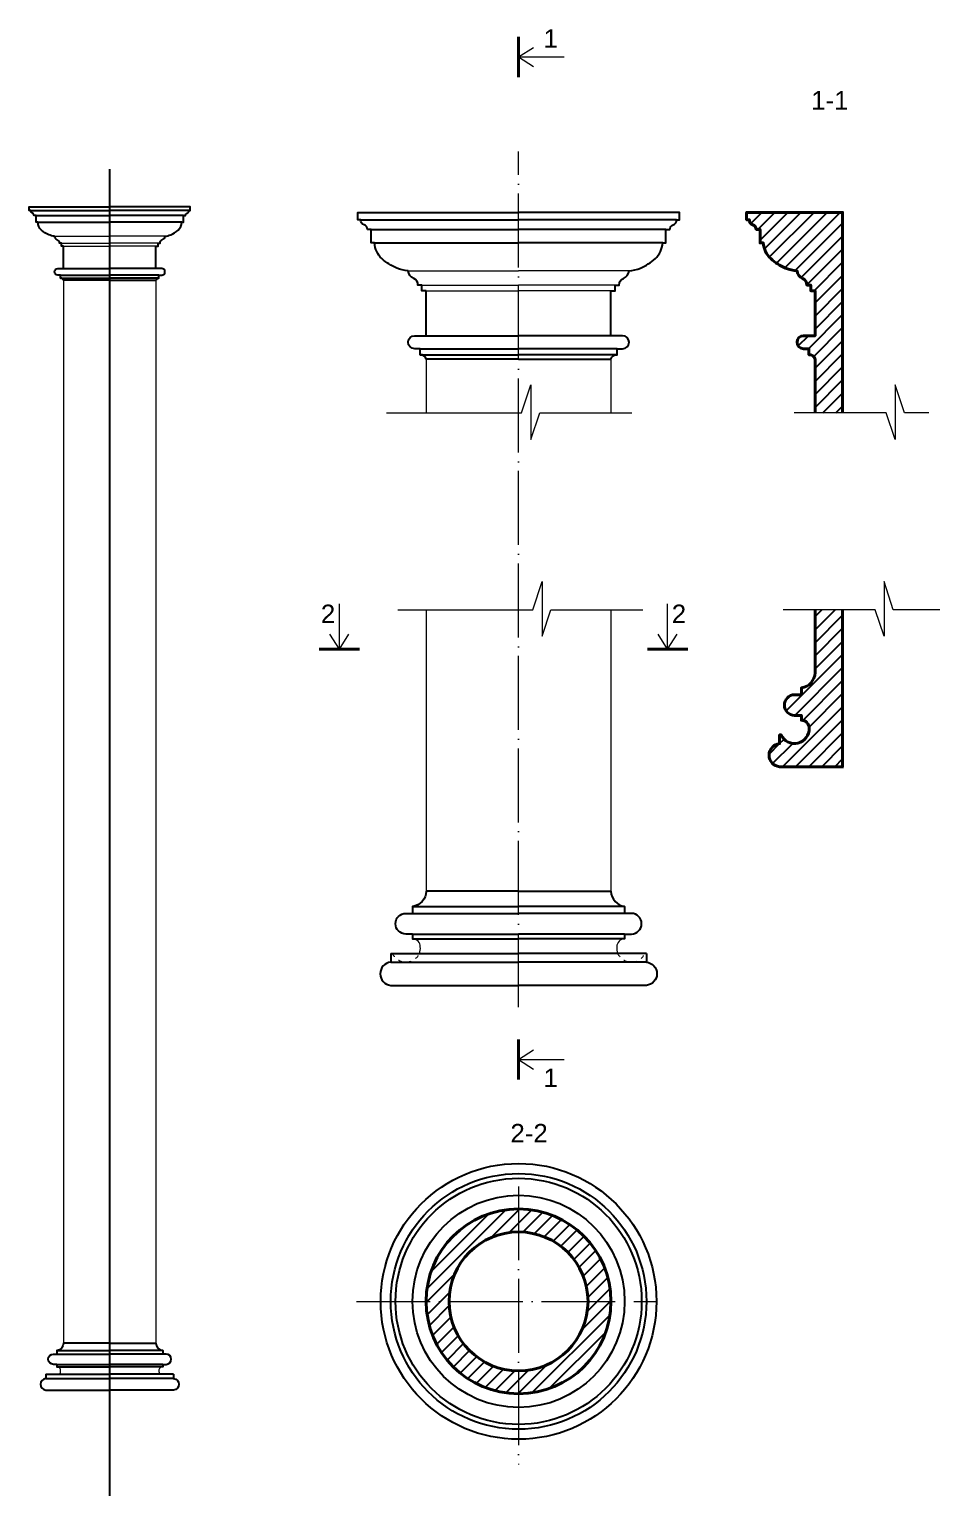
# Model space of a CAD drawing. Header units: millimetres. Extents: x 542654 to 551203, y 315718 to 321804.
# Drawn here: x 549651 to 551128, y 316109 to 318488 of the extents above; entities that cross this region are included whole.
import ezdxf

# ---------------------------------------------------------------- set-up
doc = ezdxf.new("R2010")
doc.units = ezdxf.units.MM
doc.linetypes.add('ACAD_ISO03W100', pattern=[30, 12, -18])
doc.linetypes.add('ACAD_ISO04W100', pattern=[30, 24, -3, 0, -3])
doc.layers.add('cad-block.com', color=250, linetype='Continuous')
doc.styles.get("Standard").update_dxf_attribs({"font": 'arial.ttf'})
pattern_1 = [(44.99999999999999, (548379.5309868639, 314776.7124006828), (-10.60660171779821, 10.60660171779821), [])]

msp = doc.modelspace()

# ---------------------------------------------------------------- hatches: boundary and pattern name
at = {"layer": 'cad-block.com', "true_color": 0x000000}
h = msp.add_hatch(dxfattribs=at)
h.set_pattern_fill('ANSI31', color=18, scale=120, style=0)
h.set_pattern_definition(pattern_1)
edge = h.paths.add_edge_path()
edge.add_line((550925.9904175821, 317865.9847161077), (550970.746041469, 317865.9847161077))
edge.add_line((550970.746041469, 317865.9847161077), (550970.746041469, 318191.3277829603))
edge.add_line((550970.746041469, 318191.3277829603), (550814.9083264087, 318191.3277829603))
edge.add_line((550814.9083264088, 318191.3277829603), (550814.9083264088, 318179.3537071706))
edge.add_line((550814.9083264088, 318179.3537071706), (550819.4642384505, 318179.3537071706))
edge.add_arc((550827.2589291326, 318178.8467036603), 7.811162230428955, 176.2784542733687, 254.4566158206105)
edge.add_arc((550822.069718862, 318163.4135143895), 8.49219259755577, 2.8263908369328874, 68.6183675359818, ccw=False)
edge.add_line((550830.5515809692, 318163.8322628923), (550836.7668284595, 318163.8322628923))
edge.add_line((550836.7668284595, 318163.8322628923), (550836.7668284595, 318141.7565877453))
edge.add_line((550836.7668284595, 318141.7565877453), (550842.0769345379, 318141.7565877453))
edge.add_arc((550881.4060664335, 318144.6440259335), 39.43498338988071, 184.198967255358, 226.0030097427098)
edge.add_arc((550914.6761352627, 318185.7562301834), 92.23616562258186, 228.8763803851018, 246.7095346581326)
edge.add_arc((550901.4639049384, 318155.0690942736), 58.82563833848103, 246.7116057773587, 265.4221889053119)
edge.add_arc((550911.6765284219, 318098.0961179261), 15.00035973688085, 186.3728113184467, 246.8852837549376)
edge.add_arc((550901.2918620919, 318073.7669259962), 11.45244493011813, -1.5637540581649887, 66.88528375381219, ccw=False)
edge.add_line((550912.7400418859, 318073.4543971481), (550919.0519143074, 318073.4543971481))
edge.add_line((550919.0519143074, 318073.4543971481), (550919.0519143074, 318064.190444408))
edge.add_line((550919.0519143074, 318064.1904444079), (550925.9904175821, 318064.1904444079))
edge.add_line((550925.9904175821, 318064.1904444079), (550925.9904175821, 317991.2980148781))
edge.add_line((550925.9904175821, 317991.2980148781), (550907.3867415157, 317991.2980148781))
edge.add_arc((550907.3867415157, 317980.6801337273), 10.61788115075324, 90, 270)
edge.add_line((550907.3867415157, 317970.0622525766), (550916.1941505371, 317970.0622525766))
edge.add_line((550916.1941505373, 317970.0622525766), (550916.1941505373, 317960.3544818652))
edge.add_arc((550917.0286360044, 317951.1934780201), 9.198932407974343, 13.038231896166508, 95.2047688201875, ccw=False)
edge.add_line((550925.9904175821, 317953.2687679757), (550925.9904175821, 317865.9847161077))
h = msp.add_hatch(dxfattribs=at)
h.set_pattern_fill('ANSI31', color=18, scale=120, style=0)
h.set_pattern_definition(pattern_1)
edge = h.paths.add_edge_path()
edge.add_line((550970.746041469, 317291.7342432069), (550970.746041469, 317546.5800653088))
edge.add_line((550970.746041469, 317546.5800653088), (550925.9904175821, 317546.5800653088))
edge.add_line((550925.9904175821, 317546.5800653088), (550925.9904175821, 317444.3504092909))
edge.add_arc((550900.3620888055, 317444.9872060508), 25.63623892056449, 277.8223232280309, 358.5766430119481, ccw=False)
edge.add_line((550903.8512212019, 317419.5895151889), (550903.8512212019, 317408.5308249012))
edge.add_line((550903.8512212019, 317408.5308249012), (550892.8506258132, 317408.5308249012))
edge.add_arc((550893.00438172, 317391.7810080863), 16.75052250567932, 90.52593513139252, 269.4740648686075)
edge.add_line((550892.8506258131, 317375.0311912713), (550903.8512212018, 317375.0311912713))
edge.add_line((550903.8512212019, 317375.0311912713), (550903.8512212019, 317367.1414306926))
edge.add_arc((550903.8512212019, 317354.500358261), 12.64107243160252, -0.893281924115513, 89.99999999999761, ccw=False)
edge.add_arc((550892.7091715141, 317353.2492131445), 23.80493409079363, -155.23497923360367, 2.537856364882714, ccw=False)
edge.add_line((550871.0934966077, 317343.2773785384), (550868.5555338975, 317343.2773785384))
edge.add_line((550868.5555338975, 317343.2773785384), (550868.5555338975, 317329.218213398))
edge.add_arc((550870.2084454622, 317310.4762283024), 18.81473151446736, 95.04004551486472, 264.9599544851353)
edge.add_line((550868.5555338975, 317291.7342432069), (550972.2729757398, 317291.7342432069))
h = msp.add_hatch(dxfattribs=at)
h.set_pattern_fill('ANSI31', color=18, scale=120, style=0)
h.set_pattern_definition([(44.99999999999999, (548379.5309868639, 314421.9024031026), (-10.60660171779821, 10.60660171779821), [])])
edge = h.paths.add_edge_path()
edge.add_arc((550444.8716317721, 316424.0477179346), 150, 0, 360)
edge = h.paths.add_edge_path(flags=16)
edge.add_arc((550444.8716317721, 316424.0477179346), 112.707213716756, 0, 360)

# ---------------------------------------------------------------- linework, layer by layer
at = {"layer": 'cad-block.com', "color": 18, "lineweight": 40, "true_color": 0x000000}
for points in [[(550444.8716317721, 318411.033376392), (550444.8716317721, 318476.2002658761)], [(550970.746041469, 317291.7342432069), (550970.746041469, 317546.5800653088)], [(550121.4499689761, 317482.6358636647), (550186.6168584602, 317482.6358636647)], [(550719.3446130042, 317482.6358636647), (550654.1777235201, 317482.6358636647)], [(550444.8716317721, 316849.2412499879), (550444.8716317721, 316784.0743605037)]]:
    msp.add_lwpolyline(points, dxfattribs=at)
at = {"layer": 'cad-block.com', "color": 18, "lineweight": 15, "true_color": 0x000000}
for points in [[(550444.8716317721, 318443.6168211341), (550469.0980921421, 318459.2006272993)], [(550444.8716317721, 318443.6168211341), (550518.6006382304, 318443.6168211341)], [(550444.8716317721, 318443.6168211341), (550469.0980921421, 318428.0330149689)], [(549691.7447023363, 318152.7122039594), (549781.3554809447, 318152.7122039594)], [(549870.9662595532, 318152.7122039594), (549781.3554809447, 318152.7122039594)], [(549702.8862293074, 318141.2238436227), (549781.3554809447, 318141.2238436227)], [(549706.3554809447, 318136.5918672527), (549781.3554809447, 318136.5918672527)], [(549859.8247325821, 318141.2238436227), (549781.3554809447, 318141.2238436227)], [(549856.3554809447, 318136.5918672527), (549781.3554809447, 318136.5918672527)], [(549706.3554809447, 318081.1310290365), (549706.3554809447, 316356.4686195708)], [(549856.3554809447, 318081.1310290365), (549856.3554809447, 316356.4686195708)], [(550265.6500745552, 318096.4311178215), (550444.8716317721, 318096.4311178215)], [(550624.093188989, 318096.4311178215), (550444.8716317721, 318096.4311178215)], [(550287.9331284974, 318073.4543971481), (550444.8716317721, 318073.4543971481)], [(550294.8716317721, 318064.1904444079), (550444.8716317721, 318064.1904444079)], [(550601.8101350468, 318073.4543971481), (550444.8716317721, 318073.4543971481)], [(550594.8716317721, 318064.1904444079), (550444.8716317721, 318064.1904444079)], [(550294.8716317721, 317953.2687679757), (550294.8716317721, 317865.9847161077)], [(550594.8716317721, 317953.2687679757), (550594.8716317721, 317865.9847161077)], [(550154.0334137181, 317482.6358636647), (550154.0334137181, 317556.3648701231)], [(550686.7611682622, 317482.6358636647), (550686.7611682622, 317556.3648701231)], [(550294.8716317721, 317546.5800653088), (550294.8716317721, 317089.5404117106)], [(550594.8716317721, 317546.5800653088), (550594.8716317721, 317089.5404117106)], [(550154.0334137181, 317482.6358636647), (550138.449607553, 317506.8623240348)], [(550154.0334137181, 317482.6358636647), (550169.6172198834, 317506.8623240348)], [(550686.7611682622, 317482.6358636647), (550671.177362097, 317506.8623240348)], [(550686.7611682622, 317482.6358636647), (550702.3449744274, 317506.8623240348)], [(550444.8716317721, 316816.6578052458), (550469.0980921421, 316832.241611411)], [(550444.8716317721, 316816.6578052458), (550518.6006382304, 316816.6578052458)], [(550444.8716317721, 316816.6578052458), (550469.0980921421, 316801.0739990805)]]:
    msp.add_lwpolyline(points, dxfattribs=at)
at = {"layer": 'cad-block.com', "color": 18, "linetype": 'ACAD_ISO04W100', "lineweight": 15, "ltscale": 5, "true_color": 0x000000}
for points in [[(550444.8716317721, 316901.2607806489), (550444.8716317721, 318289.9929701714)], [(550444.8716317721, 316610.7064173989), (550444.8716317721, 316159.281594724)], [(550181.63239131, 316424.0477179346), (550668.5881290202, 316424.0477179346)]]:
    msp.add_lwpolyline(points, dxfattribs=at)
at = {"layer": 'cad-block.com', "color": 18, "true_color": 0x000000}
for points in [[(549781.3554809447, 316108.7132585447), (549781.3554809447, 318261.5657580413)], [(549653.2940164363, 318194.173498634), (549650.814435358, 318194.173498634), (549650.814435358, 318200.1605365288), (549781.3554809447, 318200.1605365288)], [(549909.416945453, 318194.173498634), (549911.8965265314, 318194.173498634), (549911.8965265314, 318200.1605365288), (549781.3554809447, 318200.1605365288)], [(549664.3987394226, 318175.3749389213), (549661.7436863834, 318175.3749389213), (549661.7436863834, 318186.4127764948)], [(549661.7436863834, 318186.4127764948), (549781.3554809447, 318186.4127764948)], [(549664.3987394226, 318175.3749389213), (549781.3554809447, 318175.3749389213)], [(549900.967275506, 318186.4127764948), (549781.3554809447, 318186.4127764948)], [(549898.3122224669, 318175.3749389213), (549781.3554809447, 318175.3749389213)], [(549898.3122224669, 318175.3749389213), (549900.967275506, 318175.3749389213), (549900.967275506, 318186.4127764948)], [(550188.7487027554, 318179.3537071706), (550183.7895405988, 318179.3537071706), (550183.7895405988, 318191.3277829603), (550444.8716317721, 318191.3277829603)], [(550700.9945607889, 318179.3537071706), (550705.9537229454, 318179.3537071706), (550705.9537229454, 318191.3277829603), (550444.8716317721, 318191.3277829603)], [(550210.9581487278, 318141.7565877453), (550205.6480426495, 318141.7565877453), (550205.6480426495, 318163.8322628923)], [(550205.6480426495, 318163.8322628923), (550444.8716317721, 318163.8322628923)], [(550684.0952208948, 318163.8322628923), (550444.8716317721, 318163.8322628923)], [(550678.7851148164, 318141.7565877453), (550684.0952208948, 318141.7565877453), (550684.0952208948, 318163.8322628923)], [(549706.3554809447, 318136.5918672527), (549702.8862293074, 318136.5918672527), (549702.8862293074, 318141.2238436227), (549699.7302930966, 318141.2238436227), (549699.7302930966, 318141.5363724707)], [(549706.3554809447, 318100.1456524877), (549706.3554809447, 318136.5918672527)], [(549856.3554809447, 318136.5918672527), (549859.8247325821, 318136.5918672527), (549859.8247325821, 318141.2238436227), (549862.9806687929, 318141.2238436227), (549862.9806687929, 318141.5363724707)], [(549856.3554809447, 318100.1456524877), (549856.3554809447, 318136.5918672527)], [(550210.9581487278, 318141.7565877453), (550444.8716317721, 318141.7565877453)], [(550678.7851148164, 318141.7565877453), (550444.8716317721, 318141.7565877453)], [(549701.4573474223, 318089.527771337), (549781.3554809447, 318089.527771337)], [(549701.4573474223, 318084.6738859813), (549781.3554809447, 318084.6738859813)], [(549781.3554809447, 318081.1310290365), (549706.3554809447, 318081.1310290365)], [(549781.3554809447, 318081.1310290365), (549706.3554809447, 318081.1310290365)], [(549861.2536144672, 318089.527771337), (549781.3554809447, 318089.527771337)], [(549861.2536144672, 318084.6738859813), (549781.3554809447, 318084.6738859813)], [(549781.3554809447, 318081.1310290365), (549856.3554809447, 318081.1310290365)], [(549781.3554809447, 318081.1310290365), (549856.3554809447, 318081.1310290365)], [(550294.8716317721, 318064.1904444079), (550287.9331284974, 318064.1904444079), (550287.9331284974, 318073.4543971481), (550281.6212560758, 318073.4543971481), (550281.6212560758, 318074.0794548441)], [(550294.8716317721, 317991.2980148781), (550294.8716317721, 318064.1904444079)], [(550594.8716317721, 318064.1904444079), (550601.8101350468, 318064.1904444079), (550601.8101350468, 318073.4543971481), (550608.1220074684, 318073.4543971481), (550608.1220074684, 318074.0794548441)], [(550594.8716317721, 317991.2980148781), (550594.8716317721, 318064.1904444079)], [(550285.0753647272, 317970.0622525766), (550444.8716317721, 317970.0622525766)], [(550285.0753647272, 317960.3544818652), (550444.8716317721, 317960.3544818652)], [(550604.667898817, 317970.0622525766), (550444.8716317721, 317970.0622525766)], [(550604.667898817, 317960.3544818652), (550444.8716317721, 317960.3544818652)], [(550916.1941505373, 317960.3544818652), (550917.8631214716, 317960.3544818652)], [(550444.8716317721, 317953.2687679757), (550294.8716317721, 317953.2687679757)], [(550444.8716317721, 317953.2687679757), (550294.8716317721, 317953.2687679757)], [(550444.8716317721, 317953.2687679757), (550594.8716317721, 317953.2687679757)], [(550444.8716317721, 317953.2687679757), (550594.8716317721, 317953.2687679757)], [(550444.8716317721, 317089.5404117106), (550294.8716317721, 317089.5404117106)], [(550444.8716317721, 317089.5404117106), (550294.8716317721, 317089.5404117106)], [(550444.8716317721, 317089.5404117106), (550594.8716317721, 317089.5404117106)], [(550444.8716317721, 317089.5404117106), (550594.8716317721, 317089.5404117106)], [(550272.7324353919, 317064.7795176088), (550272.7324353919, 317053.7208273211)], [(550617.0108281523, 317064.7795176088), (550617.0108281523, 317053.7208273211)], [(550272.7324353919, 317053.7208273211), (550444.8716317721, 317053.7208273211)], [(550617.0108281523, 317053.7208273211), (550444.8716317721, 317053.7208273211)], [(550272.7324353919, 317020.2211936911), (550272.7324353919, 317012.3314331124), (550444.8716317721, 317012.3314331124)], [(550272.7324353919, 317020.2211936911), (550444.8716317721, 317020.2211936911)], [(550617.0108281523, 317020.2211936911), (550617.0108281523, 317012.3314331124), (550444.8716317721, 317012.3314331124)], [(550617.0108281523, 317020.2211936911), (550444.8716317721, 317020.2211936911)], [(550237.4367480874, 316988.4673809582), (550444.8716317721, 316988.4673809582)], [(550652.3065154568, 316988.4673809582), (550444.8716317721, 316988.4673809582)], [(550237.4367480874, 316974.4082158177), (550444.8716317721, 316974.4082158177)], [(550652.3065154568, 316974.4082158177), (550444.8716317721, 316974.4082158177)], [(549695.2858827546, 316344.0881725199), (549695.2858827546, 316338.558827376)], [(549781.3554809447, 316356.4686195708), (549706.3554809447, 316356.4686195708)], [(549781.3554809447, 316356.4686195708), (549706.3554809447, 316356.4686195708)], [(549781.3554809447, 316356.4686195708), (549856.3554809447, 316356.4686195708)], [(549781.3554809447, 316356.4686195708), (549856.3554809447, 316356.4686195708)], [(549867.4250791349, 316344.0881725199), (549867.4250791349, 316338.558827376)], [(549695.2858827546, 316338.558827376), (549781.3554809447, 316338.558827376)], [(549695.2858827546, 316321.809010561), (549695.2858827546, 316317.8641302717), (549781.3554809447, 316317.8641302717)], [(549695.2858827546, 316321.809010561), (549781.3554809447, 316321.809010561)], [(549867.4250791349, 316338.558827376), (549781.3554809447, 316338.558827376)], [(549867.4250791349, 316321.809010561), (549867.4250791349, 316317.8641302717), (549781.3554809447, 316317.8641302717)], [(549867.4250791349, 316321.809010561), (549781.3554809447, 316321.809010561)], [(549677.6380391024, 316305.9321041946), (549781.3554809447, 316305.9321041946)], [(549677.6380391024, 316298.9025216243), (549781.3554809447, 316298.9025216243)], [(549885.072922787, 316305.9321041946), (549781.3554809447, 316305.9321041946)], [(549885.072922787, 316298.9025216243), (549781.3554809447, 316298.9025216243)]]:
    msp.add_lwpolyline(points, dxfattribs=at)
for points in [[(549661.7436863834, 318186.4127764948), (549658.6360626383, 318186.4127764948, 0.2952264457649773), (549655.9431661266, 318190.1572513598, -0.3549936729796848), (549653.0923913788, 318194.173498634), (549781.3554809447, 318194.173498634)], [(549691.7447023363, 318152.7122039594, -0.08182218645778037), (549682.4635884707, 318155.0147388149, -0.07796923762923412), (549670.3671298011, 318162.6343619978, -0.184454788275042), (549664.3987394226, 318175.3749389213, -3.045706694683158)], [(549900.967275506, 318186.4127764948), (549904.0748992512, 318186.4127764948, -0.2952264457649773), (549906.7677957629, 318190.1572513598, 0.3549936729796848), (549909.6185705105, 318194.173498634), (549781.3554809447, 318194.173498634)], [(549870.9662595532, 318152.7122039594, 0.08182218645778037), (549880.2473734188, 318155.0147388149, 0.07796923762923412), (549892.3438320883, 318162.6343619978, 0.184454788275042), (549898.3122224669, 318175.3749389213, 3.045706694683158)], [(550205.6480426495, 318163.8322628923), (550199.4327951592, 318163.8322628923, 0.2952264457649773), (550194.0470021358, 318171.3212126224, -0.3549936729796848), (550188.3454526404, 318179.3537071706), (550444.8716317721, 318179.3537071706)], [(550684.0952208948, 318163.8322628923), (550690.310468385, 318163.8322628923, -0.2952264457649773), (550695.6962614084, 318171.3212126224, 0.3549936729796848), (550701.3978109038, 318179.3537071706), (550444.8716317721, 318179.3537071706)], [(549702.8862293074, 318136.5918672527), (549702.8862293074, 318141.2238436227), (549699.7302930966, 318141.2238436227, 0.3078744033449441), (549696.2541655756, 318146.64663336, -0.2703472596057626), (549691.7447023363, 318152.7122039594, -3.727519626517962)], [(549859.8247325821, 318136.5918672527), (549859.8247325821, 318141.2238436227), (549862.9806687929, 318141.2238436227, -0.3078744033449441), (549866.4567963138, 318146.64663336, 0.2703472596057626), (549870.9662595532, 318152.7122039594, 3.727519626517962)], [(550265.6500745552, 318096.4311178215, -0.08182218645778037), (550247.087846824, 318101.0361875325, -0.07796923762923412), (550222.8949294849, 318116.2754338983, -0.184454788275042), (550210.9581487278, 318141.7565877453, -3.045706694683158)], [(550624.093188989, 318096.4311178215, 0.08182218645778037), (550642.6554167202, 318101.0361875325, 0.07796923762923412), (550666.8483340594, 318116.2754338983, 0.184454788275042), (550678.7851148164, 318141.7565877453, 3.045706694683158)], [(549706.3554809447, 318081.1310290365, 0.3747131379641477), (549701.4573474223, 318084.6738859813), (549701.4573474223, 318089.527771337), (549697.0536429115, 318089.527771337, -1), (549697.0536429115, 318100.1456524877), (549781.3554809447, 318100.1456524877)], [(549856.3554809447, 318081.1310290365, -0.3747131379641477), (549861.2536144672, 318084.6738859813), (549861.2536144672, 318089.527771337), (549865.6573189779, 318089.527771337, 1), (549865.6573189779, 318100.1456524877), (549781.3554809447, 318100.1456524877)], [(550287.9331284974, 318064.1904444079), (550287.9331284974, 318073.4543971481), (550281.6212560758, 318073.4543971481, 0.3078744033449441), (550274.669001034, 318084.2999766227, -0.2703472596057626), (550265.6500745552, 318096.4311178215, -3.727519626517962)], [(550601.8101350468, 318064.1904444079), (550601.8101350468, 318073.4543971481), (550608.1220074684, 318073.4543971481, -0.3078744033449441), (550615.0742625103, 318084.2999766227, 0.2703472596057626), (550624.093188989, 318096.4311178215, 3.727519626517962)], [(550294.8716317721, 317953.2687679757, 0.3747131379641477), (550285.0753647272, 317960.3544818652), (550285.0753647272, 317970.0622525766), (550276.2679557058, 317970.0622525766, -1), (550276.2679557058, 317991.2980148781), (550444.8716317721, 317991.2980148781)], [(550594.8716317721, 317953.2687679757, -0.3747131379641477), (550604.667898817, 317960.3544818652), (550604.667898817, 317970.0622525766), (550613.4753078385, 317970.0622525766, 1), (550613.4753078385, 317991.2980148781), (550444.8716317721, 317991.2980148781)], [(550294.8716317721, 317089.5404117106, -0.3677020774577179), (550272.7324353919, 317064.7795176088), (550444.8716317721, 317064.7795176088)], [(550594.8716317721, 317089.5404117106, 0.3677020774577179), (550617.0108281523, 317064.7795176088), (550444.8716317721, 317064.7795176088)], [(550272.7324353919, 317020.2211936911), (550261.7318400032, 317020.2211936911, -0.9908625737326715), (550261.7318400032, 317053.7208273211), (550272.7324353919, 317053.7208273211)], [(550617.0108281523, 317020.2211936911), (550628.0114235411, 317020.2211936911, 0.9908625737326715), (550628.0114235411, 317053.7208273211), (550617.0108281523, 317053.7208273211)], [(550237.4367480874, 316988.4673809582), (550237.4367480874, 316974.4082158177, 0.9156884856289692), (550237.4367480874, 316936.9242456267), (550444.8716317721, 316936.9242456267)], [(550652.3065154568, 316988.4673809582), (550652.3065154568, 316974.4082158177, -0.9156884856289692), (550652.3065154568, 316936.9242456267), (550444.8716317721, 316936.9242456267)], [(549706.3554809447, 316356.4686195708, -0.3677020774577179), (549695.2858827546, 316344.0881725199), (549781.3554809447, 316344.0881725199)], [(549856.3554809447, 316356.4686195708, 0.3677020774577179), (549867.4250791349, 316344.0881725199), (549781.3554809447, 316344.0881725199)], [(549695.2858827546, 316321.809010561), (549689.7855850603, 316321.809010561, -0.9908625737326715), (549689.7855850603, 316338.558827376), (549695.2858827546, 316338.558827376)], [(549867.4250791349, 316321.809010561), (549872.9253768292, 316321.809010561, 0.9908625737326715), (549872.9253768292, 316338.558827376), (549867.4250791349, 316338.558827376)], [(549677.6380391024, 316305.9321041946), (549677.6380391024, 316298.9025216243, 0.9156884856289692), (549677.6380391024, 316280.1605365288), (549781.3554809447, 316280.1605365288)], [(549885.072922787, 316305.9321041946), (549885.072922787, 316298.9025216243, -0.9156884856289692), (549885.072922787, 316280.1605365288), (549781.3554809447, 316280.1605365288)]]:
    msp.add_lwpolyline(points, format="xyb", dxfattribs=at)
at = {"layer": 'cad-block.com', "color": 18, "lineweight": 40, "true_color": 0x000000}
for points in [[(550970.746041469, 317865.9847161077), (550970.746041469, 318191.3277829603), (550814.9083264088, 318191.3277829603), (550814.9083264088, 318179.3537071706), (550819.4642384504, 318179.3537071706, 0.3549936729796848), (550825.1657879459, 318171.3212126224, -0.2952264457649773), (550830.5515809692, 318163.8322628923), (550836.7668284595, 318163.8322628923), (550836.7668284595, 318141.7565877453), (550842.0769345379, 318141.7565877453, 0.184454788275042), (550854.0137152949, 318116.2754338983, 0.07796923762923412), (550878.206632634, 318101.0361875325, 0.08182218645778037), (550896.7688603653, 318096.4311178215, 0.2703472596057626), (550905.787786844, 318084.2999766227, -0.3078744033449441), (550912.7400418859, 318073.4543971481), (550919.0519143074, 318073.4543971481), (550919.0519143074, 318064.1904444079), (550919.0519143074, 318064.1904444079), (550919.0519143074, 318064.1904444079), (550919.0519143074, 318064.1904444079), (550925.9904175821, 318064.1904444079), (550925.9904175821, 317991.2980148781), (550907.3867415157, 317991.2980148781, 1), (550907.3867415157, 317970.0622525766), (550916.1941505373, 317970.0622525766), (550916.1941505373, 317960.3544818652, -0.3747131379641572), (550925.9904175821, 317953.2687679757), (550925.9904175821, 317865.9847161077)], [(550925.9904175821, 317546.5800653088), (550925.9904175821, 317444.3504092908, -0.3677020774577209), (550903.8512212019, 317419.5895151889), (550903.8512212019, 317408.5308249012), (550892.8506258131, 317408.5308249012, 0.9908625737326715), (550892.8506258131, 317375.0311912713), (550903.8512212019, 317375.0311912713), (550903.8512212019, 317367.1414306926, -0.4187873832834585), (550916.4907573302, 317354.3032829415, -0.8226730077304503), (550871.0934966077, 317343.2773785384), (550868.5555338975, 317343.2773785384), (550868.5555338975, 317329.2182133979, 0.9156884856289692), (550868.5555338975, 317291.7342432069), (550972.2729757398, 317291.7342432069)]]:
    msp.add_lwpolyline(points, format="xyb", dxfattribs=at)
at = {"layer": 'cad-block.com', "color": 18, "lineweight": 0, "true_color": 0x000000}
for points in [[(550230.6509963786, 317865.9847161077), (550449.8348698082, 317865.9847161077), (550464.9126947256, 317911.5010166094), (550464.9126947256, 317822.9440265145), (550479.3705882818, 317865.9847161077), (550628.6380791671, 317865.9847161077)], [(551110.9188258492, 317865.9847161077), (551071.0271795461, 317865.9847161077), (551055.9493546287, 317911.5010166094), (551055.9493546287, 317822.9440265145), (551041.4914610725, 317865.9847161077), (550892.2239701871, 317865.9847161077)], [(550248.6478957736, 317546.5800653088), (550467.8317692033, 317546.5800653088), (550482.9095941207, 317592.0963658105), (550482.9095941207, 317503.5393757155), (550497.3674876769, 317546.5800653088), (550646.6349785622, 317546.5800653088)], [(551128.3118473331, 317546.5800653088), (551053.0302801509, 317546.5800653088), (551037.9524552335, 317592.0963658105), (551037.9524552335, 317503.5393757155), (551023.4945616773, 317546.5800653088), (550874.227070792, 317546.5800653088)]]:
    msp.add_lwpolyline(points, dxfattribs=at)
at = {"layer": 'cad-block.com', "color": 18, "linetype": 'ACAD_ISO03W100', "lineweight": 15, "ltscale": 0.5, "true_color": 0x000000}
for points in [[(550283.9055040269, 316988.4673809582, -0.6300314406501651), (550239.9747107978, 316988.4673809582, 1.090268946685366)], [(550605.8377595172, 316988.4673809582, 0.6300314406501651), (550649.7685527465, 316988.4673809582, -1.090268946685366)]]:
    msp.add_lwpolyline(points, format="xyb", dxfattribs=at)
at = {"layer": 'cad-block.com', "color": 18, "true_color": 0x000000}
for radius in [223.7164972480203, 207.434883684665, 199.7365583677876, 172.13919638023]:
    msp.add_circle((550444.8716317721, 316424.0477179346), radius, dxfattribs=at)
at = {"layer": 'cad-block.com', "color": 18, "lineweight": 40, "true_color": 0x000000}
for radius in [150, 112.707213716756]:
    msp.add_circle((550444.8716317721, 316424.0477179346), radius, dxfattribs=at)
at = {"layer": 'cad-block.com', "color": 18, "lineweight": 15, "true_color": 0x000000}
for centre, radius, start, end in [((550272.7324353919, 316999.6903606807), 12.64107243160252, 359.10671807526, 90), ((550617.0108281523, 316999.6903606807), 12.64107243160252, 90, 180.89328192474), ((550265.1477983334, 316996.5740764301), 20.43453044130381, 336.6269900251392, 8.213183249650271), ((550624.5954652107, 316996.5740764301), 20.43453044130381, 171.7868167503497, 203.3730099748608), ((549695.2858827546, 316311.5435940559), 6.320536215801258, 359.10671807526, 90), ((549867.4250791349, 316311.5435940559), 6.320536215801258, 90, 180.89328192474), ((549689.7078377313, 316310.947754823), 11.90858534876309, 335.0909307319695, 2.393363130884847), ((549873.003124158, 316310.947754823), 11.90858534876309, 177.6066368691152, 204.9090692680305)]:
    msp.add_arc(centre, radius, start, end, dxfattribs=at)

# ---------------------------------------------------------------- texts
at = {"layer": 'cad-block.com', "color": 18, "lineweight": 15, "true_color": 0x000000, "char_height": 30, "width": 239.2759837053716}
for s, insert, attachment_point in [('{\\fArial|b0|i0|c0|p34;1}', (550485.2453618427, 318488.472010713), 1), ('{\\fArial|b0|i0|c0|p34;1-1}', (550980.1887127361, 318358.281838764), 9), ('{\\fArial|b0|i0|c0|p34;2}', (550123.9937146343, 317524.8310487), 7), ('{\\fArial|b0|i0|c0|p34;2}', (550716.8008673459, 317524.8310487), 9), ('{\\fArial|b0|i0|c0|p34;1}', (550485.2453618427, 316771.8026156668), 7), ('{\\fArial|b0|i0|c0|p34;2-2}', (550431.662067186, 316682.0590560496), 7)]:
    msp.add_mtext(s, dxfattribs=dict(at, insert=insert, attachment_point=attachment_point))

doc.saveas('drawing.dxf')
